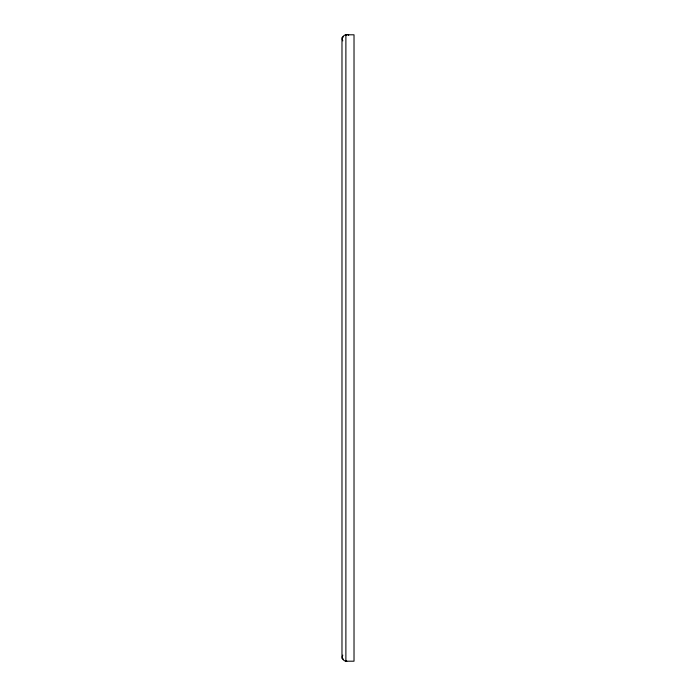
<?xml version="1.0" encoding="UTF-8"?>
<svg xmlns="http://www.w3.org/2000/svg" width="696" height="696" viewBox="0 0 696 696"><rect width="100%" height="100%" fill="white"/><g stroke="black" fill="none" stroke-linecap="round" stroke-linejoin="round"><path stroke-width="1.04" d="M342.797 655.119C341.301 657.511 343.067 661.009 345.886 661.2L354.02 661.2L354.02 34.8L345.886 34.8C343.067 34.991 341.301 38.489 342.797 40.881M343.485 36.688L341.98 37.549L341.98 658.451L343.485 659.312M346.199 35.139L346.799 34.8M346.199 660.861L346.799 661.2M348.67 35.139L348.67 34.8A2.323 1.644 0 0 0 348.157 34.904M345.886 34.8L345.886 661.2"/></g></svg>
